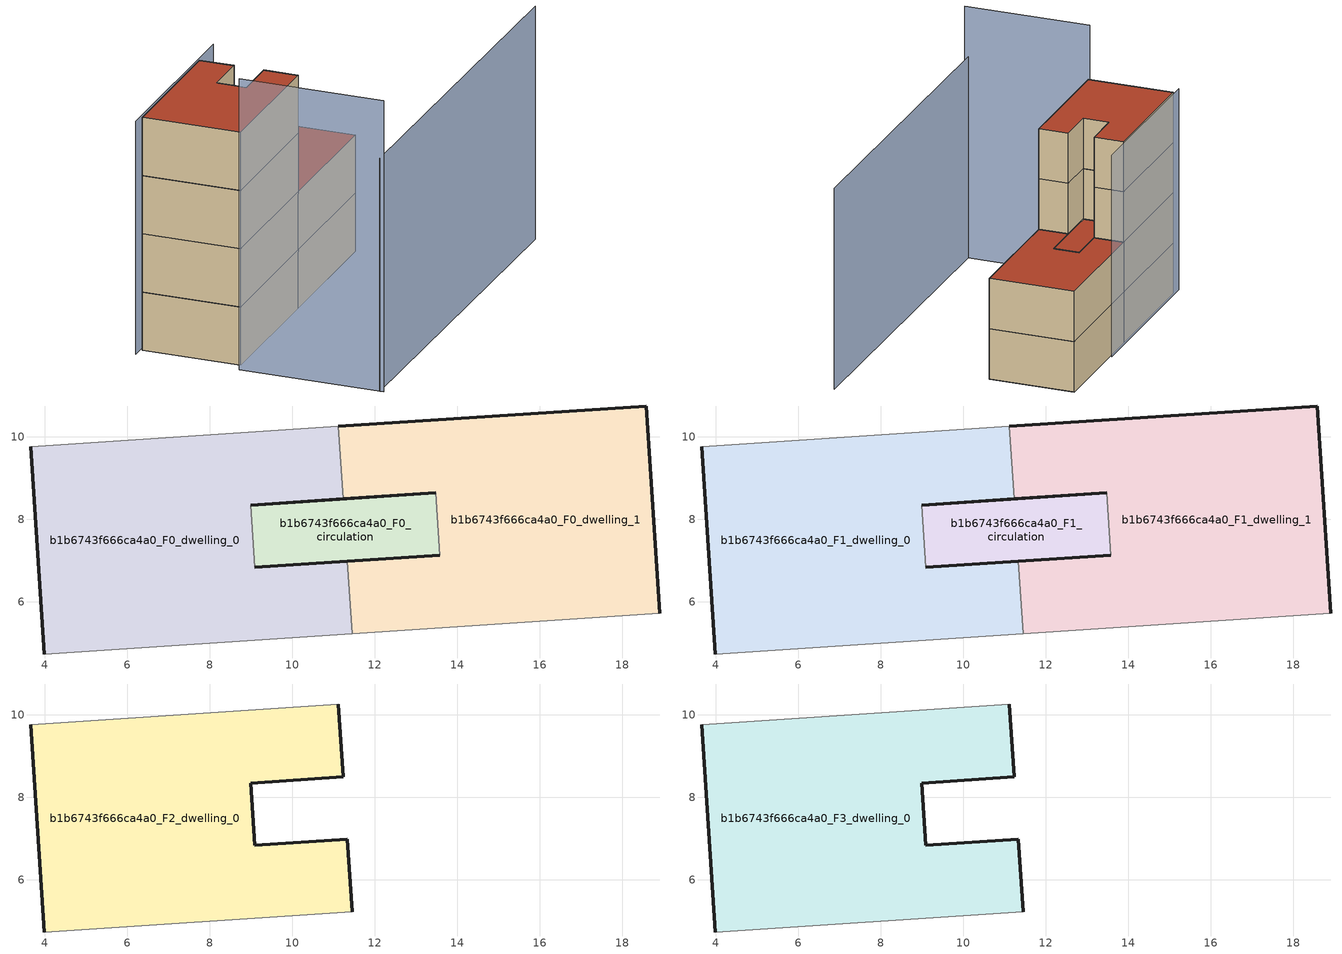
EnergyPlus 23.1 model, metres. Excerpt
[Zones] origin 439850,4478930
b1b6743f666ca4a0_F0_dwelling_0
 floor ground (EU_floor_Construction): 11.45,5.22 11.33,6.98 9.09,6.84 8.99,8.34 11.23,8.49 11.11,10.25 3.65,9.76 3.98,4.73 z0
 wall outside (EU_wall_Construction): 11.23,8.49 8.99,8.34 / 9.09,6.84 11.33,6.98 / 3.98,4.73 3.65,9.76 z0:3
 wall to b1b6743f666ca4a0_F0_dwelling_1 (EU_wall_Construction): 11.11,10.25 11.23,8.49 / 11.33,6.98 11.45,5.22 z0:3
 wall to b1b6743f666ca4a0_F0_circulation (EU_wall_Construction): 8.99,8.34 9.09,6.84 z0:3
 wall adiabatic (EU_wall_Construction): 11.45,5.22 3.98,4.73 / 3.65,9.76 11.11,10.25 z0:3
b1b6743f666ca4a0_F0_dwelling_1
 floor ground (EU_floor_Construction): 18.91,5.72 18.58,10.75 11.11,10.25 11.23,8.49 13.47,8.64 13.57,7.13 11.33,6.98 11.45,5.22 z0
 wall outside (EU_wall_Construction): 11.33,6.98 13.57,7.13 / 13.47,8.64 11.23,8.49 / 11.11,10.25 18.58,10.75 18.91,5.72 z0:3
 wall adiabatic (EU_wall_Construction): 18.91,5.72 11.45,5.22 z0:3
 wall to b1b6743f666ca4a0_F0_circulation (EU_wall_Construction): 13.57,7.13 13.47,8.64 z0:3
b1b6743f666ca4a0_F0_circulation
 floor ground (EU_floor_Construction): 13.57,7.13 13.47,8.64 8.99,8.34 9.09,6.84 z0
 wall outside (EU_wall_Construction): 8.99,8.34 13.47,8.64 / 13.57,7.13 9.09,6.84 z0:3
b1b6743f666ca4a0_F1_dwelling_0
 floor to b1b6743f666ca4a0_F0_dwelling_0 (EU_floor_Construction): 11.45,5.22 11.33,6.98 9.09,6.84 8.99,8.34 11.23,8.49 11.11,10.25 3.65,9.76 3.98,4.73 z3
 wall outside (EU_wall_Construction): 11.23,8.49 8.99,8.34 / 9.09,6.84 11.33,6.98 / 3.98,4.73 3.65,9.76 z3:6
 wall to b1b6743f666ca4a0_F1_dwelling_1 (EU_wall_Construction): 11.11,10.25 11.23,8.49 / 11.33,6.98 11.45,5.22 z3:6
 wall to b1b6743f666ca4a0_F1_circulation (EU_wall_Construction): 8.99,8.34 9.09,6.84 z3:6
 wall adiabatic (EU_wall_Construction): 11.45,5.22 3.98,4.73 / 3.65,9.76 11.11,10.25 z3:6
b1b6743f666ca4a0_F1_dwelling_1
 floor to b1b6743f666ca4a0_F0_dwelling_1 (EU_floor_Construction): 18.91,5.72 18.58,10.75 11.11,10.25 11.23,8.49 13.47,8.64 13.57,7.13 11.33,6.98 11.45,5.22 z3
 wall outside (EU_wall_Construction): 11.33,6.98 13.57,7.13 / 13.47,8.64 11.23,8.49 / 11.11,10.25 18.58,10.75 18.91,5.72 z3:6
 wall adiabatic (EU_wall_Construction): 18.91,5.72 11.45,5.22 z3:6
 wall to b1b6743f666ca4a0_F1_circulation (EU_wall_Construction): 13.57,7.13 13.47,8.64 z3:6
 roof outside (EU_roof_Construction): 18.58,10.75 18.91,5.72 11.45,5.22 11.33,6.98 13.57,7.13 13.47,8.64 11.23,8.49 11.11,10.25 z6
b1b6743f666ca4a0_F1_circulation
 floor to b1b6743f666ca4a0_F0_circulation (EU_floor_Construction): 13.57,7.13 13.47,8.64 8.99,8.34 9.09,6.84 z3
 wall outside (EU_wall_Construction): 8.99,8.34 13.47,8.64 / 13.57,7.13 9.09,6.84 z3:6
 roof outside (EU_roof_Construction): 13.47,8.64 13.57,7.13 9.09,6.84 8.99,8.34 z6
b1b6743f666ca4a0_F2_dwelling_0
 floor to b1b6743f666ca4a0_F1_dwelling_0 (EU_floor_Construction): 11.45,5.22 11.33,6.98 9.09,6.84 8.99,8.34 11.23,8.49 11.11,10.25 3.65,9.76 3.98,4.73 z6
 wall outside (EU_wall_Construction): 11.11,10.25 11.23,8.49 8.99,8.34 9.09,6.84 11.33,6.98 11.45,5.22 / 3.98,4.73 3.65,9.76 z6:9
 wall adiabatic (EU_wall_Construction): 11.45,5.22 3.98,4.73 / 3.65,9.76 11.11,10.25 z6:9
b1b6743f666ca4a0_F3_dwelling_0
 floor to b1b6743f666ca4a0_F2_dwelling_0 (EU_floor_Construction): 11.45,5.22 11.33,6.98 9.09,6.84 8.99,8.34 11.23,8.49 11.11,10.25 3.65,9.76 3.98,4.73 z9
 wall outside (EU_wall_Construction): 11.11,10.25 11.23,8.49 8.99,8.34 9.09,6.84 11.33,6.98 11.45,5.22 / 3.98,4.73 3.65,9.76 z9:12
 wall adiabatic (EU_wall_Construction): 11.45,5.22 3.98,4.73 / 3.65,9.76 11.11,10.25 z9:12
 roof outside (EU_roof_Construction): 11.11,10.25 11.23,8.49 8.99,8.34 9.09,6.84 11.33,6.98 11.45,5.22 3.98,4.73 3.65,9.76 z12
shading: 3.91,-2.59 23.86,-1.37 / 13.17,10.48 3.09,9.82 z0:12; 3.92,-2.79 3.45,4.57 z0:15
[Building]
EU S2 Campaign: North Axis=0; Terrain=City; Solar Distribution=FullExterior
[Site:Location]
Madrid: Latitude=40.5; Longitude=-3.5; Time Zone=1; Elevation=609
[SizingPeriod:WeatherFileDays]
AnnualSizingPeriod: Begin Month=1; Begin Day of Month=1; End Month=12; End Day of Month=31; Day of Week for Start Day=Monday; Use Weather File Daylight Saving Period=No; Use Weather File Rain and Snow Indicators=No
[MATERIAL]
EU_InternalMass_Material: Roughness=MediumRough; Thickness=0.1; Conductivity=1; Density=1800; Specific Heat=900; Thermal Absorptance=0.9; Solar Absorptance=0.7; Visible Absorptance=0.7
[MATERIAL:NOMASS] Roughness=MediumRough; Thermal Absorptance=0.9; Solar Absorptance=0.7; Visible Absorptance=0.7
Name | Thermal Resistance
EU_wall_NoMass | 0.419739
EU_roof_NoMass | 0.352165
EU_floor_NoMass | 0.608284
[CONSTRUCTION]
EU_wall_Construction: EU_wall_NoMass
EU_roof_Construction: EU_roof_NoMass
EU_floor_Construction: EU_floor_NoMass
EU_InternalMass_Construction: EU_InternalMass_Material
[ZONE] Type=1; Multiplier=1; Ceiling Height=autocalculate; Floor Area=autocalculate; Part of Total Floor Area=Yes
Name | Volume
b1b6743f666ca4a0_F0_dwelling_0; b1b6743f666ca4a0_F1_dwelling_0; b1b6743f666ca4a0_F2_dwelling_0; b1b6743f666ca4a0_F3_dwelling_0 | 102.834
b1b6743f666ca4a0_F0_dwelling_1; b1b6743f666ca4a0_F1_dwelling_1 | 102.845
b1b6743f666ca4a0_F0_circulation; b1b6743f666ca4a0_F1_circulation | 20.3423
[INTERNALMASS] Construction=EU_InternalMass_Construction
Name | Zone or ZoneList | Surface Area
b1b6743f666ca4a0_F0_dwelling_0_EU_InternalMass | b1b6743f666ca4a0_F0_dwelling_0 | 34.2788
b1b6743f666ca4a0_F0_dwelling_1_EU_InternalMass | b1b6743f666ca4a0_F0_dwelling_1 | 34.2788
b1b6743f666ca4a0_F1_dwelling_0_EU_InternalMass | b1b6743f666ca4a0_F1_dwelling_0 | 34.2788
b1b6743f666ca4a0_F1_dwelling_1_EU_InternalMass | b1b6743f666ca4a0_F1_dwelling_1 | 34.2788
b1b6743f666ca4a0_F2_dwelling_0_EU_InternalMass | b1b6743f666ca4a0_F2_dwelling_0 | 75.3575
b1b6743f666ca4a0_F3_dwelling_0_EU_InternalMass | b1b6743f666ca4a0_F3_dwelling_0 | 75.3575
[OTHEREQUIPMENT] Fuel Type=Electricity; Design Level Calculation Method=Watts/Area; Power per Zone Floor Area=1; Fraction Latent=0; Fraction Radiant=0; Fraction Lost=0; Carbon Dioxide Generation Rate=0; EndUse Subcategory=EU_Step8_InternalGains
Name | Zone or ZoneList or Space or SpaceList | Schedule
EU_Step8_InternalGain_b1b6743f666ca4a0_F0_dwelling_0_f000 | b1b6743f666ca4a0_F0_dwelling_0 | EU_Step8_GainSchedule_b1b6743f666ca4a0_F0_dwelling_0_f000
EU_Step8_InternalGain_b1b6743f666ca4a0_F0_dwelling_1_f000 | b1b6743f666ca4a0_F0_dwelling_1 | EU_Step8_GainSchedule_b1b6743f666ca4a0_F0_dwelling_1_f000
EU_Step8_InternalGain_b1b6743f666ca4a0_F1_dwelling_0_f000 | b1b6743f666ca4a0_F1_dwelling_0 | EU_Step8_GainSchedule_b1b6743f666ca4a0_F1_dwelling_0_f000
EU_Step8_InternalGain_b1b6743f666ca4a0_F1_dwelling_1_f000 | b1b6743f666ca4a0_F1_dwelling_1 | EU_Step8_GainSchedule_b1b6743f666ca4a0_F1_dwelling_1_f000
EU_Step8_InternalGain_b1b6743f666ca4a0_F2_dwelling_0_f000 | b1b6743f666ca4a0_F2_dwelling_0 | EU_Step8_GainSchedule_b1b6743f666ca4a0_F2_dwelling_0_f000
EU_Step8_InternalGain_b1b6743f666ca4a0_F3_dwelling_0_f000 | b1b6743f666ca4a0_F3_dwelling_0 | EU_Step8_GainSchedule_b1b6743f666ca4a0_F3_dwelling_0_f000
[ZONEINFILTRATION:DESIGNFLOWRATE] Schedule=EU_AlwaysOn; Design Flow Rate Calculation Method=Flow/Area; Flow Rate per Floor Area=0.0005; Constant Term Coefficient=1; Temperature Term Coefficient=0; Velocity Term Coefficient=0; Velocity Squared Term Coefficient=0
Name | Zone or ZoneList or Space or SpaceList
EU_Circulation_Infiltration_b1b6743f666ca4a0_F0_circulation | b1b6743f666ca4a0_F0_circulation
EU_Circulation_Infiltration_b1b6743f666ca4a0_F1_circulation | b1b6743f666ca4a0_F1_circulation
[ZONEVENTILATION:DESIGNFLOWRATE] Schedule=EU_AlwaysOn; Design Flow Rate Calculation Method=AirChanges/Hour; Air Changes per Hour=0.703302; Ventilation Type=Natural; Fan Pressure Rise=0; Fan Total Efficiency=1; Constant Term Coefficient=1; Temperature Term Coefficient=0; Velocity Term Coefficient=0; Velocity Squared Term Coefficient=0; Minimum Indoor Temperature=-100; Maximum Indoor Temperature=100; Delta Temperature=-100; Minimum Outdoor Temperature=-100; Maximum Outdoor Temperature=100; Maximum Wind Speed=40
Name | Zone or ZoneList or Space or SpaceList
EU_ConstantAir_b1b6743f666ca4a0_F0_dwelling_0 | b1b6743f666ca4a0_F0_dwelling_0
EU_ConstantAir_b1b6743f666ca4a0_F0_dwelling_1 | b1b6743f666ca4a0_F0_dwelling_1
EU_ConstantAir_b1b6743f666ca4a0_F1_dwelling_0 | b1b6743f666ca4a0_F1_dwelling_0
EU_ConstantAir_b1b6743f666ca4a0_F1_dwelling_1 | b1b6743f666ca4a0_F1_dwelling_1
EU_ConstantAir_b1b6743f666ca4a0_F2_dwelling_0 | b1b6743f666ca4a0_F2_dwelling_0
EU_ConstantAir_b1b6743f666ca4a0_F3_dwelling_0 | b1b6743f666ca4a0_F3_dwelling_0
[HVACTEMPLATE:THERMOSTAT] Constant Heating Setpoint=20; Constant Cooling Setpoint=50
EU_HeatOnly_b1b6743f666ca4a0_F0_dwelling_0; EU_HeatOnly_b1b6743f666ca4a0_F0_dwelling_1; EU_HeatOnly_b1b6743f666ca4a0_F1_dwelling_0; EU_HeatOnly_b1b6743f666ca4a0_F1_dwelling_1; EU_HeatOnly_b1b6743f666ca4a0_F2_dwelling_0; EU_HeatOnly_b1b6743f666ca4a0_F3_dwelling_0
[HVACTEMPLATE:ZONE:IDEALLOADSAIRSYSTEM] System Availability Schedule=EU_AlwaysOn; Maximum Heating Supply Air Temperature=50; Minimum Cooling Supply Air Temperature=13; Maximum Heating Supply Air Humidity Ratio=0.0156; Minimum Cooling Supply Air Humidity Ratio=0.0077; Heating Limit=NoLimit; Cooling Limit=NoLimit; Heating Availability Schedule=EU_AlwaysOn; Cooling Availability Schedule=EU_CoolingOff; Dehumidification Control Type=ConstantSensibleHeatRatio; Cooling Sensible Heat Ratio=0.7; Dehumidification Setpoint=60; Humidification Control Type=None; Humidification Setpoint=30; Outdoor Air Method=None; Outdoor Air Flow Rate per Person=0.00944; Outdoor Air Flow Rate per Zone Floor Area=0; Outdoor Air Flow Rate per Zone=0; Demand Controlled Ventilation Type=None; Outdoor Air Economizer Type=NoEconomizer; Heat Recovery Type=None; Sensible Heat Recovery Effectiveness=0.7; Latent Heat Recovery Effectiveness=0.65
Name | Template Thermostat
b1b6743f666ca4a0_F0_dwelling_0 | EU_HeatOnly_b1b6743f666ca4a0_F0_dwelling_0
b1b6743f666ca4a0_F0_dwelling_1 | EU_HeatOnly_b1b6743f666ca4a0_F0_dwelling_1
b1b6743f666ca4a0_F1_dwelling_0 | EU_HeatOnly_b1b6743f666ca4a0_F1_dwelling_0
b1b6743f666ca4a0_F1_dwelling_1 | EU_HeatOnly_b1b6743f666ca4a0_F1_dwelling_1
b1b6743f666ca4a0_F2_dwelling_0 | EU_HeatOnly_b1b6743f666ca4a0_F2_dwelling_0
b1b6743f666ca4a0_F3_dwelling_0 | EU_HeatOnly_b1b6743f666ca4a0_F3_dwelling_0
[SIZING:ZONE] Zone Cooling Design Supply Air Temperature Input Method=SupplyAirTemperature; Zone Cooling Design Supply Air Temperature=13; Zone Heating Design Supply Air Temperature Input Method=SupplyAirTemperature; Zone Heating Design Supply Air Temperature=50; Zone Cooling Design Supply Air Humidity Ratio=0.008; Zone Heating Design Supply Air Humidity Ratio=0.008; Cooling Design Air Flow Method=DesignDay; Cooling Design Air Flow Rate=0; Cooling Minimum Air Flow per Zone Floor Area=0.000762; Cooling Minimum Air Flow=0; Cooling Minimum Air Flow Fraction=0.2; Heating Design Air Flow Method=DesignDay; Heating Design Air Flow Rate=0; Heating Maximum Air Flow per Zone Floor Area=0.002032; Heating Maximum Air Flow=0.141576; Heating Maximum Air Flow Fraction=0.3; Account for Dedicated Outdoor Air System=No; Dedicated Outdoor Air System Control Strategy=NeutralSupplyAir; Dedicated Outdoor Air Low Setpoint Temperature for Design=autosize; Dedicated Outdoor Air High Setpoint Temperature for Design=autosize; Zone Load Sizing Method=Sensible Load Only No Latent Load; Zone Latent Cooling Design Supply Air Humidity Ratio Input Method=HumidityRatioDifference; Zone Cooling Design Supply Air Humidity Ratio Difference=0.005; Zone Latent Heating Design Supply Air Humidity Ratio Input Method=HumidityRatioDifference; Zone Humidification Design Supply Air Humidity Ratio Difference=0.005
b1b6743f666ca4a0_F0_dwelling_0; b1b6743f666ca4a0_F0_dwelling_1; b1b6743f666ca4a0_F1_dwelling_0; b1b6743f666ca4a0_F1_dwelling_1; b1b6743f666ca4a0_F2_dwelling_0; b1b6743f666ca4a0_F3_dwelling_0
[SCHEDULE:CONSTANT]
Name | Hourly Value
EU_AlwaysOn | 1
EU_CoolingOff | 0
[SCHEDULE:FILE] Column Number=1; Rows to Skip at Top=0; Number of Hours of Data=8760; Column Separator=Comma; Interpolate to Timestep=No; Minutes per Item=60; Adjust Schedule for Daylight Savings=Yes
Name | File
EU_Step8_GainSchedule_b1b6743f666ca4a0_F0_dwelling_0_f000 | ../../schedules/b1b6743f666ca4a0/b1b6743f666ca4a0_F0_dwelling_0_f000_gain.csv
EU_Step8_GainSchedule_b1b6743f666ca4a0_F0_dwelling_1_f000 | ../../schedules/b1b6743f666ca4a0/b1b6743f666ca4a0_F0_dwelling_1_f000_gain.csv
EU_Step8_GainSchedule_b1b6743f666ca4a0_F1_dwelling_0_f000 | ../../schedules/b1b6743f666ca4a0/b1b6743f666ca4a0_F1_dwelling_0_f000_gain.csv
EU_Step8_GainSchedule_b1b6743f666ca4a0_F1_dwelling_1_f000 | ../../schedules/b1b6743f666ca4a0/b1b6743f666ca4a0_F1_dwelling_1_f000_gain.csv
EU_Step8_GainSchedule_b1b6743f666ca4a0_F2_dwelling_0_f000 | ../../schedules/b1b6743f666ca4a0/b1b6743f666ca4a0_F2_dwelling_0_f000_gain.csv
EU_Step8_GainSchedule_b1b6743f666ca4a0_F3_dwelling_0_f000 | ../../schedules/b1b6743f666ca4a0/b1b6743f666ca4a0_F3_dwelling_0_f000_gain.csv
